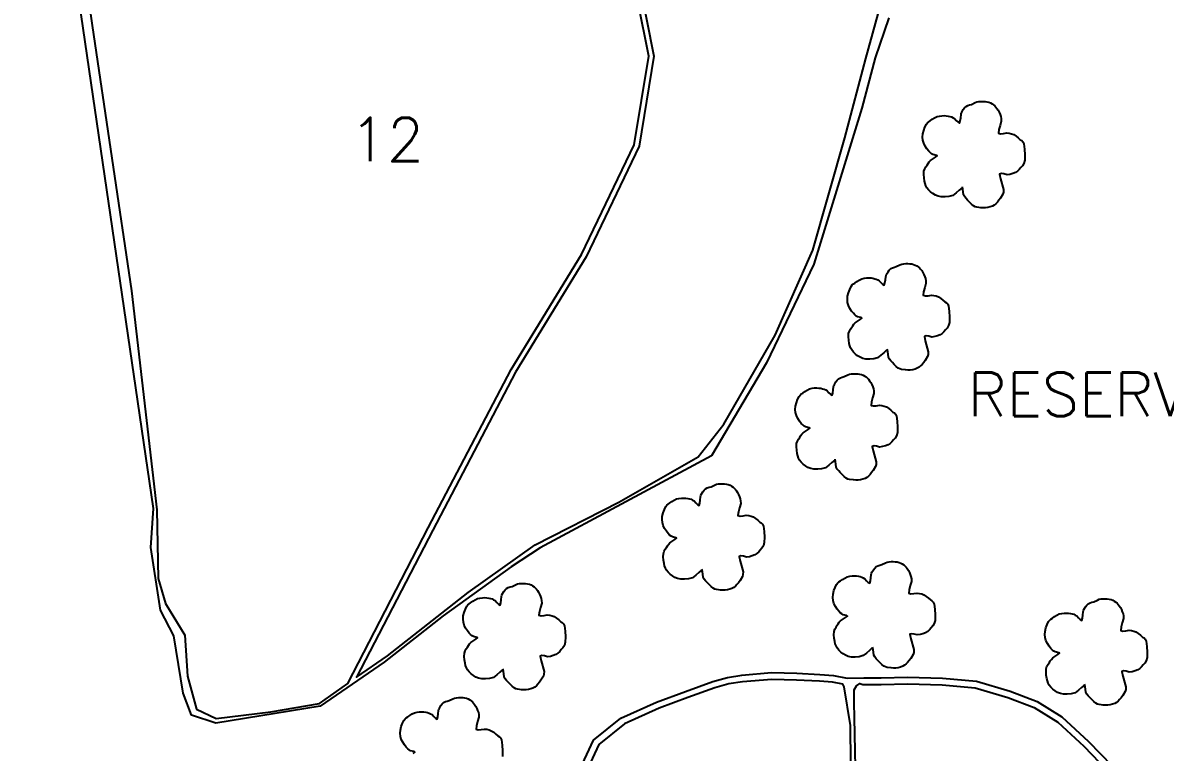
# Model space of a CAD drawing. Header units: feet. Extents: x 755577 to 761517, y 7815288 to 7819488.
# Drawn here: x 756833 to 757517, y 7816992 to 7817429 of the extents above; entities that cross this region are included whole.
import ezdxf
from ezdxf.enums import TextEntityAlignment as Align

# ---------------------------------------------------------------- set-up
doc = ezdxf.new("R2010")
doc.units = ezdxf.units.FT
doc.header["$MEASUREMENT"] = 0
doc.linetypes.add('CONTINUO', pattern=[0])
for name, color, linetype in [('0114000209', 1, 'Continuous'), ('0114000209011', 5, 'Continuous'), ('0114000209012', 5, 'Continuous'), ('0114000209077', 5, 'Continuous'), ('0114000209078', 5, 'Continuous'), ('H-MATO', 94, 'Continuous'), ('TEXTO', 7, 'Continuous')]:
    doc.layers.add(name, color=color, linetype=linetype)
doc.styles.add('Simplex', font='simplex.shx')

msp = doc.modelspace()

# ---------------------------------------------------------------- linework, layer by layer
at = {"layer": '0114000209'}
for points in [[(757351.81, 7817431.89), (757343.67, 7817407.94), (757335.53, 7817377.78), (757306.73, 7817284.26), (757278.36, 7817225.02), (757245.42, 7817169.25), (757142.66, 7817114.23), (757125.24, 7817102.86), (757084.65, 7817073.46), (757049.25, 7817045.68), (757010.85, 7817019.16), (756948.26, 7817009.1), (756933.71, 7817013.82), (756928.6, 7817027), (756923.06, 7817061.43), (756915.07, 7817076.86), (756909.27, 7817114.4), (756910.79, 7817137.74), (756832.54, 7817672.84)], [(757165.26, 7816978.73), (757174.62, 7816998.85), (757191.17, 7817012.08), (757212.5, 7817021.73), (757229.88, 7817028.12), (757246.19, 7817034.04), (757255, 7817036.5), (757263.65, 7817037.76), (757281.5, 7817039.34), (757296.6, 7817038.94), (757310.45, 7817038.29), (757318.63, 7817037.57), (757326.77, 7817036.05), (757336.87, 7817036.18), (757341.06, 7817036.25), (757347.17, 7817036.31), (757362.92, 7817036.59), (757383.96, 7817036.13), (757404.38, 7817034.19), (757424.49, 7817028.34), (757440.61, 7817021.99), (757455.43, 7817012.83), (757471.53, 7816998.13), (757485.61, 7816983.46)]]:
    msp.add_lwpolyline(points, dxfattribs=at)
at = {"layer": '0114000209011', "color": 5}
msp.add_lwpolyline([(757197.6, 7817475.6), (757210.95, 7817408.91), (757202, 7817354.92), (757170.23, 7817288.64), (757127.87, 7817219.58), (757078.31, 7817124.73), (757032.66, 7817036.59), (757051.11, 7817049.5), (757099.49, 7817087.41), (757139.77, 7817116.05), (757189.8, 7817141.59), (757237.43, 7817168.64), (757252.86, 7817188.22), (757283.66, 7817241.69), (757306.27, 7817292.68), (757325.45, 7817359.97), (757337.93, 7817407.48), (757351.15, 7817455.39)], dxfattribs=at)
at = {"layer": '0114000209012', "color": 5}
msp.add_lwpolyline([(756869.31, 7817460.76), (756874.15, 7817427.27), (756897.68, 7817268.31), (756912.88, 7817137.05), (756913.69, 7817095.88), (756918.13, 7817080.75), (756929.67, 7817061.75), (756931.22, 7817037.29), (756936.59, 7817017.4), (756948.52, 7817011.91), (756981.22, 7817015.93), (757010.33, 7817020.95), (757027.37, 7817032.88), (757075.65, 7817126.12), (757125.25, 7817221.06), (757167.59, 7817290.07), (757199.11, 7817355.84), (757207.9, 7817408.86), (757194.72, 7817474.71)], dxfattribs=at)
at = {"layer": '0114000209077'}
msp.add_lwpolyline([(757329.24, 7816962.68), (757328.8, 7817007.71), (757325.03, 7817030.92), (757324.18, 7817032.46), (757318.09, 7817033.6), (757310.18, 7817034.29), (757296.45, 7817034.94), (757281.62, 7817035.34), (757264.12, 7817033.78), (757255.83, 7817032.58), (757247.41, 7817030.23), (757231.25, 7817024.36), (757214.02, 7817018.03), (757193.27, 7817008.65), (757177.85, 7816996.31), (757168.82, 7816976.92)], dxfattribs=at)
at = {"layer": '0114000209078'}
msp.add_lwpolyline([(757332.22, 7816962.75), (757331.15, 7817012.34), (757331.03, 7817021.53), (757331.02, 7817029.04), (757332.41, 7817031.36), (757334.29, 7817032.85), (757336.21, 7817032.17), (757341.12, 7817032.25), (757347.23, 7817032.32), (757362.92, 7817032.59), (757383.73, 7817032.14), (757403.63, 7817030.25), (757423.19, 7817024.55), (757438.81, 7817018.4), (757453.01, 7817009.63), (757468.74, 7816995.26), (757482.7, 7816980.72)], dxfattribs=at)
at = {"layer": 'H-MATO', "linetype": 'CONTINUO'}
for points in [[(757395.69, 7817330.03), (757394.01, 7817328.58), (757392.18, 7817326.93), (757390.18, 7817325.4), (757387.84, 7817324.76), (757385.46, 7817324.5), (757383.18, 7817324.59), (757381.32, 7817324.99), (757379.66, 7817325.65), (757378.18, 7817326.53), (757376.81, 7817327.57), (757375.62, 7817328.74), (757374.64, 7817330.01), (757373.98, 7817331.21), (757373.5, 7817332.52), (757373.18, 7817334), (757372.87, 7817335.95), (757372.72, 7817337.96), (757372.79, 7817339.88), (757373.27, 7817341.3), (757373.94, 7817342.53), (757374.7, 7817343.6), (757375.26, 7817344.58), (757375.91, 7817345.48), (757376.71, 7817346.35), (757379.7, 7817348.29), (757380.74, 7817349.08), (757380.29, 7817349.41), (757378.17, 7817349.9), (757377.35, 7817350.39), (757376.51, 7817351.07), (757375.65, 7817351.99), (757374.56, 7817353.35), (757373.53, 7817354.93), (757372.67, 7817356.68), (757372.21, 7817358.47), (757372.02, 7817360.34), (757372.13, 7817362.26), (757372.68, 7817364.37), (757373.42, 7817366.36), (757374.28, 7817368.08), (757374.93, 7817368.98), (757375.66, 7817369.62), (757376.54, 7817370.16), (757377.78, 7817371.07), (757379.17, 7817371.94), (757380.65, 7817372.67), (757382.12, 7817373.04), (757383.57, 7817373.22), (757384.97, 7817373.25), (757386.21, 7817373.19), (757387.36, 7817373.02), (757388.42, 7817372.76), (757389.36, 7817372.46), (757390.26, 7817372.04), (757391.15, 7817371.5), (757392.23, 7817370.31), (757393.26, 7817369.31), (757394.14, 7817368.83), (757394.58, 7817370.2), (757394.85, 7817372.03), (757395.04, 7817373.93), (757395.23, 7817374.76), (757395.46, 7817375.39), (757396.4, 7817376.94), (757397.15, 7817377.92), (757398.04, 7817378.8), (757399.08, 7817379.29), (757400.21, 7817379.68), (757401.37, 7817380.02), (757403.51, 7817381.04), (757404.61, 7817381.46), (757405.82, 7817381.68), (757407.04, 7817381.79), (757408.27, 7817381.8), (757409.46, 7817381.73), (757410.62, 7817381.57), (757411.72, 7817381.3), (757412.73, 7817380.91), (757413.67, 7817380.41), (757414.53, 7817379.82), (757415.28, 7817379.18), (757415.97, 7817378.44), (757416.61, 7817377.57), (757417.29, 7817376.47), (757417.91, 7817375.26), (757418.44, 7817373.96), (757418.86, 7817372.81), (757419.12, 7817371.5), (757419.15, 7817369.95), (757418.42, 7817367.41), (757417.75, 7817364.9), (757417.49, 7817362.81), (757418.79, 7817362.44), (757420.56, 7817362.57), (757422.5, 7817362.89), (757423.95, 7817362.72), (757425.32, 7817362.41), (757426.64, 7817361.89), (757428.04, 7817360.96), (757429.36, 7817359.89), (757430.54, 7817358.8), (757431.45, 7817358.3), (757432.17, 7817357.57), (757432.71, 7817356.32), (757433.15, 7817353.23), (757433.36, 7817349.79), (757433.3, 7817346.49), (757432.72, 7817344.61), (757431.88, 7817343.19), (757430.88, 7817342.08), (757429.95, 7817340.94), (757428.9, 7817339.96), (757427.68, 7817339.15), (757426.08, 7817338.52), (757424.37, 7817338.07), (757422.64, 7817337.8), (757420.79, 7817338.3), (757419.24, 7817338.57), (757418.21, 7817338.19), (757418.75, 7817335.46), (757420.57, 7817329), (757420.5, 7817327.37), (757420.12, 7817326.12), (757418.72, 7817323.76), (757417.82, 7817322.5), (757416.84, 7817321.35), (757415.94, 7817320.42), (757414.98, 7817319.65), (757413.91, 7817319.02), (757412.6, 7817318.54), (757411.2, 7817318.2), (757409.76, 7817318), (757408.33, 7817317.97), (757406.95, 7817318.07), (757404.57, 7817318.37), (757403.55, 7817318.64), (757402.55, 7817319.13), (757401.34, 7817320.14), (757400.14, 7817321.34), (757399.01, 7817322.6), (757398.05, 7817323.59), (757397.24, 7817324.61), (757396.6, 7817325.74), (757396.23, 7817329.13), (757395.86, 7817330.5)], [(757350.57, 7817232.79), (757348.89, 7817231.34), (757347.06, 7817229.69), (757345.06, 7817228.16), (757342.71, 7817227.52), (757340.34, 7817227.26), (757338.05, 7817227.35), (757336.19, 7817227.75), (757334.54, 7817228.41), (757333.06, 7817229.29), (757331.69, 7817230.33), (757330.5, 7817231.5), (757329.52, 7817232.77), (757328.85, 7817233.97), (757328.38, 7817235.28), (757328.06, 7817236.75), (757327.75, 7817238.71), (757327.6, 7817240.72), (757327.66, 7817242.64), (757328.15, 7817244.06), (757328.82, 7817245.29), (757329.57, 7817246.36), (757330.14, 7817247.33), (757330.79, 7817248.24), (757331.59, 7817249.11), (757334.58, 7817251.05), (757335.62, 7817251.84), (757335.17, 7817252.17), (757333.05, 7817252.66), (757332.23, 7817253.15), (757331.39, 7817253.83), (757330.52, 7817254.75), (757329.44, 7817256.11), (757328.41, 7817257.69), (757327.55, 7817259.44), (757327.08, 7817261.23), (757326.9, 7817263.1), (757327.01, 7817265.02), (757327.55, 7817267.13), (757328.3, 7817269.12), (757329.16, 7817270.84), (757329.81, 7817271.74), (757330.54, 7817272.38), (757331.41, 7817272.92), (757332.66, 7817273.83), (757334.05, 7817274.69), (757335.53, 7817275.43), (757337, 7817275.8), (757338.45, 7817275.98), (757339.85, 7817276.01), (757341.09, 7817275.95), (757342.24, 7817275.78), (757343.3, 7817275.52), (757344.24, 7817275.22), (757345.14, 7817274.8), (757346.03, 7817274.26), (757347.11, 7817273.07), (757348.14, 7817272.07), (757349.02, 7817271.59), (757349.46, 7817272.96), (757349.73, 7817274.79), (757349.92, 7817276.69), (757350.11, 7817277.52), (757350.34, 7817278.15), (757351.28, 7817279.7), (757352.03, 7817280.68), (757352.92, 7817281.56), (757353.96, 7817282.05), (757355.09, 7817282.44), (757356.24, 7817282.78), (757358.39, 7817283.8), (757359.49, 7817284.22), (757360.69, 7817284.44), (757361.92, 7817284.55), (757363.14, 7817284.55), (757364.34, 7817284.49), (757365.5, 7817284.33), (757366.6, 7817284.06), (757367.61, 7817283.67), (757368.55, 7817283.17), (757369.41, 7817282.58), (757370.16, 7817281.94), (757370.85, 7817281.2), (757371.49, 7817280.33), (757372.17, 7817279.23), (757372.79, 7817278.02), (757373.32, 7817276.72), (757373.74, 7817275.57), (757373.99, 7817274.26), (757374.03, 7817272.71), (757373.3, 7817270.17), (757372.63, 7817267.66), (757372.37, 7817265.57), (757373.67, 7817265.2), (757375.43, 7817265.33), (757377.38, 7817265.65), (757378.82, 7817265.48), (757380.2, 7817265.16), (757381.52, 7817264.65), (757382.92, 7817263.72), (757384.24, 7817262.65), (757385.42, 7817261.56), (757386.33, 7817261.06), (757387.05, 7817260.33), (757387.59, 7817259.08), (757388.03, 7817255.99), (757388.24, 7817252.55), (757388.17, 7817249.25), (757387.59, 7817247.37), (757386.76, 7817245.95), (757385.76, 7817244.84), (757384.83, 7817243.7), (757383.78, 7817242.72), (757382.56, 7817241.91), (757380.96, 7817241.28), (757379.25, 7817240.82), (757377.51, 7817240.56), (757375.67, 7817241.06), (757374.12, 7817241.33), (757373.09, 7817240.95), (757373.63, 7817238.22), (757375.45, 7817231.76), (757375.38, 7817230.12), (757375, 7817228.88), (757373.6, 7817226.52), (757372.69, 7817225.26), (757371.71, 7817224.11), (757370.82, 7817223.18), (757369.86, 7817222.41), (757368.79, 7817221.78), (757367.48, 7817221.3), (757366.08, 7817220.96), (757364.64, 7817220.76), (757363.21, 7817220.73), (757361.82, 7817220.82), (757359.44, 7817221.13), (757358.43, 7817221.4), (757357.43, 7817221.89), (757356.22, 7817222.9), (757355.02, 7817224.1), (757353.89, 7817225.36), (757352.93, 7817226.35), (757352.12, 7817227.37), (757351.48, 7817228.5), (757351.11, 7817231.89), (757350.74, 7817233.26)], [(757319.33, 7817166.8), (757317.65, 7817165.36), (757315.82, 7817163.71), (757313.82, 7817162.17), (757311.48, 7817161.53), (757309.1, 7817161.28), (757306.81, 7817161.37), (757304.96, 7817161.77), (757303.3, 7817162.43), (757301.82, 7817163.31), (757300.45, 7817164.34), (757299.26, 7817165.52), (757298.28, 7817166.78), (757297.61, 7817167.99), (757297.14, 7817169.3), (757296.82, 7817170.77), (757296.51, 7817172.72), (757296.36, 7817174.73), (757296.42, 7817176.66), (757296.91, 7817178.08), (757297.58, 7817179.3), (757298.33, 7817180.37), (757298.9, 7817181.35), (757299.55, 7817182.25), (757300.35, 7817183.12), (757303.34, 7817185.06), (757304.38, 7817185.86), (757303.93, 7817186.19), (757301.81, 7817186.68), (757300.99, 7817187.16), (757300.15, 7817187.84), (757299.29, 7817188.76), (757298.2, 7817190.12), (757297.17, 7817191.71), (757296.31, 7817193.45), (757295.85, 7817195.25), (757295.66, 7817197.12), (757295.77, 7817199.04), (757296.32, 7817201.15), (757297.06, 7817203.13), (757297.92, 7817204.85), (757298.57, 7817205.76), (757299.3, 7817206.4), (757300.17, 7817206.94), (757301.42, 7817207.84), (757302.81, 7817208.71), (757304.29, 7817209.45), (757305.76, 7817209.81), (757307.21, 7817210), (757308.61, 7817210.03), (757309.85, 7817209.97), (757311, 7817209.8), (757312.06, 7817209.53), (757313, 7817209.23), (757313.9, 7817208.82), (757314.79, 7817208.27), (757315.87, 7817207.08), (757316.9, 7817206.08), (757317.78, 7817205.6), (757318.22, 7817206.97), (757318.49, 7817208.81), (757318.68, 7817210.7), (757318.87, 7817211.53), (757319.1, 7817212.17), (757320.04, 7817213.72), (757320.79, 7817214.69), (757321.68, 7817215.57), (757322.72, 7817216.07), (757323.85, 7817216.45), (757325.01, 7817216.79), (757327.15, 7817217.81), (757328.25, 7817218.24), (757329.46, 7817218.46), (757330.68, 7817218.56), (757331.91, 7817218.57), (757333.1, 7817218.51), (757334.26, 7817218.34), (757335.36, 7817218.08), (757336.37, 7817217.68), (757337.31, 7817217.18), (757338.17, 7817216.59), (757338.92, 7817215.96), (757339.61, 7817215.21), (757340.25, 7817214.34), (757340.93, 7817213.24), (757341.55, 7817212.03), (757342.08, 7817210.74), (757342.5, 7817209.58), (757342.76, 7817208.28), (757342.79, 7817206.73), (757342.06, 7817204.18), (757341.39, 7817201.67), (757341.13, 7817199.58), (757342.43, 7817199.22), (757344.19, 7817199.34), (757346.14, 7817199.66), (757347.58, 7817199.5), (757348.96, 7817199.18), (757350.28, 7817198.67), (757351.68, 7817197.73), (757353, 7817196.67), (757354.18, 7817195.57), (757355.09, 7817195.07), (757355.81, 7817194.35), (757356.35, 7817193.1), (757356.79, 7817190.01), (757357, 7817186.57), (757356.94, 7817183.26), (757356.36, 7817181.39), (757355.52, 7817179.97), (757354.52, 7817178.86), (757353.59, 7817177.71), (757352.54, 7817176.73), (757351.32, 7817175.92), (757349.72, 7817175.29), (757348.01, 7817174.84), (757346.27, 7817174.58), (757344.43, 7817175.07), (757342.88, 7817175.34), (757341.85, 7817174.97), (757342.39, 7817172.23), (757344.21, 7817165.78), (757344.14, 7817164.14), (757343.76, 7817162.9), (757342.36, 7817160.54), (757341.46, 7817159.28), (757340.48, 7817158.12), (757339.58, 7817157.2), (757338.62, 7817156.42), (757337.55, 7817155.8), (757336.24, 7817155.31), (757334.84, 7817154.97), (757333.4, 7817154.78), (757331.97, 7817154.75), (757330.59, 7817154.84), (757328.21, 7817155.15), (757327.19, 7817155.42), (757326.19, 7817155.9), (757324.98, 7817156.92), (757323.78, 7817158.11), (757322.65, 7817159.38), (757321.69, 7817160.37), (757320.88, 7817161.39), (757320.24, 7817162.52), (757319.87, 7817165.9), (757319.5, 7817167.27)], [(757239.5, 7817100.82), (757237.82, 7817099.37), (757235.99, 7817097.72), (757233.99, 7817096.19), (757231.64, 7817095.55), (757229.27, 7817095.29), (757226.98, 7817095.38), (757225.12, 7817095.78), (757223.47, 7817096.44), (757221.99, 7817097.32), (757220.62, 7817098.36), (757219.43, 7817099.53), (757218.45, 7817100.8), (757217.78, 7817102), (757217.31, 7817103.31), (757216.99, 7817104.79), (757216.68, 7817106.74), (757216.53, 7817108.75), (757216.59, 7817110.67), (757217.08, 7817112.09), (757217.75, 7817113.32), (757218.5, 7817114.39), (757219.07, 7817115.36), (757219.72, 7817116.27), (757220.52, 7817117.14), (757223.51, 7817119.08), (757224.55, 7817119.87), (757224.1, 7817120.2), (757221.98, 7817120.69), (757221.16, 7817121.18), (757220.32, 7817121.86), (757219.45, 7817122.78), (757218.37, 7817124.14), (757217.34, 7817125.72), (757216.48, 7817127.47), (757216.01, 7817129.26), (757215.83, 7817131.13), (757215.94, 7817133.05), (757216.48, 7817135.16), (757217.23, 7817137.15), (757218.09, 7817138.87), (757218.74, 7817139.77), (757219.47, 7817140.41), (757220.34, 7817140.95), (757221.59, 7817141.86), (757222.98, 7817142.72), (757224.46, 7817143.46), (757225.93, 7817143.83), (757227.38, 7817144.01), (757228.78, 7817144.04), (757230.02, 7817143.98), (757231.16, 7817143.81), (757232.23, 7817143.55), (757233.17, 7817143.25), (757234.07, 7817142.83), (757234.96, 7817142.29), (757236.04, 7817141.1), (757237.07, 7817140.1), (757237.95, 7817139.62), (757238.39, 7817140.99), (757238.66, 7817142.82), (757238.85, 7817144.72), (757239.04, 7817145.55), (757239.27, 7817146.18), (757240.21, 7817147.73), (757240.96, 7817148.71), (757241.85, 7817149.59), (757242.89, 7817150.08), (757244.02, 7817150.47), (757245.17, 7817150.81), (757247.32, 7817151.83), (757248.42, 7817152.25), (757249.62, 7817152.47), (757250.85, 7817152.58), (757252.07, 7817152.59), (757253.27, 7817152.52), (757254.43, 7817152.36), (757255.53, 7817152.09), (757256.54, 7817151.7), (757257.48, 7817151.2), (757258.34, 7817150.61), (757259.09, 7817149.97), (757259.78, 7817149.23), (757260.42, 7817148.36), (757261.1, 7817147.26), (757261.72, 7817146.05), (757262.25, 7817144.75), (757262.67, 7817143.6), (757262.92, 7817142.29), (757262.96, 7817140.74), (757262.23, 7817138.2), (757261.56, 7817135.69), (757261.3, 7817133.6), (757262.6, 7817133.23), (757264.36, 7817133.36), (757266.31, 7817133.68), (757267.75, 7817133.51), (757269.13, 7817133.19), (757270.45, 7817132.68), (757271.85, 7817131.75), (757273.17, 7817130.68), (757274.35, 7817129.59), (757275.26, 7817129.09), (757275.98, 7817128.36), (757276.52, 7817127.11), (757276.96, 7817124.02), (757277.17, 7817120.58), (757277.1, 7817117.28), (757276.52, 7817115.4), (757275.69, 7817113.98), (757274.69, 7817112.87), (757273.76, 7817111.73), (757272.71, 7817110.75), (757271.49, 7817109.94), (757269.89, 7817109.31), (757268.18, 7817108.86), (757266.44, 7817108.59), (757264.6, 7817109.09), (757263.05, 7817109.36), (757262.02, 7817108.98), (757262.56, 7817106.25), (757264.38, 7817099.79), (757264.31, 7817098.15), (757263.93, 7817096.91), (757262.53, 7817094.55), (757261.62, 7817093.29), (757260.64, 7817092.14), (757259.75, 7817091.21), (757258.79, 7817090.44), (757257.72, 7817089.81), (757256.41, 7817089.33), (757255.01, 7817088.99), (757253.57, 7817088.79), (757252.14, 7817088.76), (757250.75, 7817088.85), (757248.37, 7817089.16), (757247.36, 7817089.43), (757246.36, 7817089.92), (757245.15, 7817090.93), (757243.95, 7817092.13), (757242.81, 7817093.39), (757241.86, 7817094.38), (757241.05, 7817095.4), (757240.41, 7817096.53), (757240.04, 7817099.92), (757239.67, 7817101.29)], [(757341.86, 7817054.15), (757340.18, 7817052.71), (757338.35, 7817051.06), (757336.35, 7817049.53), (757334, 7817048.89), (757331.63, 7817048.63), (757329.34, 7817048.72), (757327.48, 7817049.12), (757325.83, 7817049.78), (757324.35, 7817050.66), (757322.98, 7817051.7), (757321.79, 7817052.87), (757320.81, 7817054.14), (757320.14, 7817055.34), (757319.67, 7817056.65), (757319.35, 7817058.12), (757319.04, 7817060.08), (757318.89, 7817062.09), (757318.95, 7817064.01), (757319.44, 7817065.43), (757320.11, 7817066.65), (757320.86, 7817067.73), (757321.43, 7817068.7), (757322.08, 7817069.61), (757322.88, 7817070.48), (757325.87, 7817072.42), (757326.91, 7817073.21), (757326.46, 7817073.54), (757324.34, 7817074.03), (757323.52, 7817074.52), (757322.68, 7817075.2), (757321.81, 7817076.12), (757320.73, 7817077.48), (757319.7, 7817079.06), (757318.84, 7817080.81), (757318.37, 7817082.6), (757318.19, 7817084.47), (757318.3, 7817086.39), (757318.84, 7817088.5), (757319.59, 7817090.49), (757320.45, 7817092.2), (757321.1, 7817093.11), (757321.83, 7817093.75), (757322.7, 7817094.29), (757323.95, 7817095.2), (757325.34, 7817096.06), (757326.82, 7817096.8), (757328.29, 7817097.17), (757329.74, 7817097.35), (757331.14, 7817097.38), (757332.38, 7817097.32), (757333.53, 7817097.15), (757334.59, 7817096.89), (757335.53, 7817096.58), (757336.43, 7817096.17), (757337.32, 7817095.63), (757338.4, 7817094.44), (757339.43, 7817093.43), (757340.31, 7817092.95), (757340.75, 7817094.33), (757341.02, 7817096.16), (757341.21, 7817098.06), (757341.4, 7817098.89), (757341.63, 7817099.52), (757342.57, 7817101.07), (757343.32, 7817102.04), (757344.21, 7817102.93), (757345.25, 7817103.42), (757346.38, 7817103.81), (757347.53, 7817104.15), (757349.68, 7817105.17), (757350.78, 7817105.59), (757351.98, 7817105.81), (757353.21, 7817105.92), (757354.43, 7817105.92), (757355.63, 7817105.86), (757356.79, 7817105.7), (757357.89, 7817105.43), (757358.9, 7817105.04), (757359.84, 7817104.54), (757360.7, 7817103.95), (757361.45, 7817103.31), (757362.14, 7817102.57), (757362.78, 7817101.7), (757363.46, 7817100.6), (757364.08, 7817099.38), (757364.61, 7817098.09), (757365.03, 7817096.93), (757365.28, 7817095.63), (757365.32, 7817094.08), (757364.59, 7817091.54), (757363.92, 7817089.03), (757363.66, 7817086.94), (757364.96, 7817086.57), (757366.72, 7817086.7), (757368.67, 7817087.01), (757370.11, 7817086.85), (757371.49, 7817086.53), (757372.81, 7817086.02), (757374.21, 7817085.09), (757375.53, 7817084.02), (757376.71, 7817082.93), (757377.62, 7817082.43), (757378.34, 7817081.7), (757378.88, 7817080.45), (757379.32, 7817077.36), (757379.53, 7817073.92), (757379.46, 7817070.61), (757378.88, 7817068.74), (757378.05, 7817067.32), (757377.05, 7817066.21), (757376.12, 7817065.06), (757375.07, 7817064.08), (757373.85, 7817063.28), (757372.25, 7817062.64), (757370.54, 7817062.19), (757368.8, 7817061.93), (757366.96, 7817062.43), (757365.41, 7817062.7), (757364.38, 7817062.32), (757364.92, 7817059.59), (757366.74, 7817053.13), (757366.67, 7817051.49), (757366.29, 7817050.25), (757364.89, 7817047.89), (757363.98, 7817046.63), (757363, 7817045.48), (757362.11, 7817044.55), (757361.15, 7817043.78), (757360.08, 7817043.15), (757358.77, 7817042.67), (757357.37, 7817042.33), (757355.93, 7817042.13), (757354.5, 7817042.1), (757353.11, 7817042.19), (757350.73, 7817042.5), (757349.72, 7817042.77), (757348.72, 7817043.25), (757347.51, 7817044.27), (757346.31, 7817045.47), (757345.18, 7817046.73), (757344.22, 7817047.72), (757343.41, 7817048.74), (757342.77, 7817049.87), (757342.4, 7817053.25), (757342.03, 7817054.63)], [(757120.19, 7817041.08), (757118.51, 7817039.63), (757116.67, 7817037.98), (757114.67, 7817036.45), (757112.33, 7817035.81), (757109.96, 7817035.55), (757107.67, 7817035.64), (757105.81, 7817036.04), (757104.16, 7817036.7), (757102.68, 7817037.58), (757101.31, 7817038.62), (757100.12, 7817039.79), (757099.14, 7817041.06), (757098.47, 7817042.26), (757098, 7817043.57), (757097.68, 7817045.05), (757097.37, 7817047), (757097.22, 7817049.01), (757097.28, 7817050.93), (757097.77, 7817052.35), (757098.43, 7817053.58), (757099.19, 7817054.65), (757099.76, 7817055.63), (757100.4, 7817056.53), (757101.2, 7817057.4), (757104.2, 7817059.34), (757105.24, 7817060.13), (757104.79, 7817060.46), (757102.67, 7817060.95), (757101.85, 7817061.44), (757101.01, 7817062.12), (757100.14, 7817063.04), (757099.06, 7817064.4), (757098.03, 7817065.98), (757097.16, 7817067.73), (757096.7, 7817069.52), (757096.52, 7817071.39), (757096.63, 7817073.31), (757097.17, 7817075.42), (757097.92, 7817077.41), (757098.78, 7817079.13), (757099.43, 7817080.03), (757100.16, 7817080.67), (757101.03, 7817081.21), (757102.28, 7817082.12), (757103.67, 7817082.99), (757105.14, 7817083.73), (757106.61, 7817084.09), (757108.07, 7817084.27), (757109.46, 7817084.3), (757110.7, 7817084.24), (757111.85, 7817084.08), (757112.92, 7817083.81), (757113.86, 7817083.51), (757114.76, 7817083.09), (757115.65, 7817082.55), (757116.73, 7817081.36), (757117.76, 7817080.36), (757118.64, 7817079.88), (757119.07, 7817081.25), (757119.35, 7817083.08), (757119.54, 7817084.98), (757119.73, 7817085.81), (757119.96, 7817086.44), (757120.9, 7817087.99), (757121.65, 7817088.97), (757122.53, 7817089.85), (757123.58, 7817090.35), (757124.7, 7817090.73), (757125.86, 7817091.07), (757128.01, 7817092.09), (757129.11, 7817092.51), (757130.31, 7817092.73), (757131.54, 7817092.84), (757132.76, 7817092.85), (757133.96, 7817092.78), (757135.11, 7817092.62), (757136.22, 7817092.35), (757137.23, 7817091.96), (757138.17, 7817091.46), (757139.03, 7817090.87), (757139.78, 7817090.23), (757140.47, 7817089.49), (757141.11, 7817088.62), (757141.79, 7817087.52), (757142.41, 7817086.31), (757142.93, 7817085.01), (757143.36, 7817083.86), (757143.61, 7817082.55), (757143.65, 7817081), (757142.91, 7817078.46), (757142.25, 7817075.95), (757141.99, 7817073.86), (757143.29, 7817073.49), (757145.05, 7817073.62), (757147, 7817073.94), (757148.44, 7817073.77), (757149.81, 7817073.46), (757151.14, 7817072.94), (757152.54, 7817072.01), (757153.86, 7817070.95), (757155.04, 7817069.85), (757155.95, 7817069.35), (757156.67, 7817068.62), (757157.21, 7817067.38), (757157.65, 7817064.28), (757157.86, 7817060.84), (757157.79, 7817057.54), (757157.21, 7817055.66), (757156.38, 7817054.24), (757155.38, 7817053.13), (757154.45, 7817051.99), (757153.4, 7817051.01), (757152.18, 7817050.2), (757150.58, 7817049.57), (757148.87, 7817049.12), (757147.13, 7817048.85), (757145.28, 7817049.35), (757143.73, 7817049.62), (757142.71, 7817049.24), (757143.25, 7817046.51), (757145.07, 7817040.05), (757145, 7817038.42), (757144.62, 7817037.17), (757143.21, 7817034.81), (757142.31, 7817033.55), (757141.33, 7817032.4), (757140.44, 7817031.47), (757139.47, 7817030.7), (757138.41, 7817030.07), (757137.1, 7817029.59), (757135.7, 7817029.25), (757134.25, 7817029.05), (757132.83, 7817029.02), (757131.44, 7817029.12), (757129.06, 7817029.43), (757128.05, 7817029.69), (757127.04, 7817030.18), (757125.84, 7817031.19), (757124.64, 7817032.39), (757123.5, 7817033.65), (757122.55, 7817034.64), (757121.74, 7817035.66), (757121.09, 7817036.79), (757120.73, 7817040.18), (757120.36, 7817041.55)], [(757468.99, 7817031.88), (757467.32, 7817030.43), (757465.48, 7817028.79), (757463.48, 7817027.25), (757461.14, 7817026.61), (757458.76, 7817026.35), (757456.48, 7817026.44), (757454.62, 7817026.84), (757452.96, 7817027.51), (757451.49, 7817028.38), (757450.12, 7817029.42), (757448.93, 7817030.59), (757447.95, 7817031.86), (757447.28, 7817033.06), (757446.81, 7817034.38), (757446.49, 7817035.85), (757446.17, 7817037.8), (757446.03, 7817039.81), (757446.09, 7817041.73), (757446.58, 7817043.16), (757447.24, 7817044.38), (757448, 7817045.45), (757448.57, 7817046.43), (757449.21, 7817047.33), (757450.01, 7817048.2), (757453.01, 7817050.14), (757454.04, 7817050.93), (757453.6, 7817051.26), (757451.48, 7817051.75), (757450.66, 7817052.24), (757449.82, 7817052.92), (757448.95, 7817053.84), (757447.87, 7817055.2), (757446.84, 7817056.78), (757445.97, 7817058.53), (757445.51, 7817060.33), (757445.33, 7817062.2), (757445.44, 7817064.11), (757445.98, 7817066.22), (757446.73, 7817068.21), (757447.58, 7817069.93), (757448.24, 7817070.83), (757448.97, 7817071.48), (757449.84, 7817072.01), (757451.09, 7817072.92), (757452.48, 7817073.79), (757453.95, 7817074.53), (757455.42, 7817074.89), (757456.88, 7817075.07), (757458.27, 7817075.1), (757459.51, 7817075.04), (757460.66, 7817074.88), (757461.73, 7817074.61), (757462.67, 7817074.31), (757463.56, 7817073.9), (757464.45, 7817073.35), (757465.54, 7817072.16), (757466.57, 7817071.16), (757467.45, 7817070.68), (757467.88, 7817072.05), (757468.16, 7817073.89), (757468.35, 7817075.78), (757468.53, 7817076.61), (757468.77, 7817077.24), (757469.71, 7817078.79), (757470.46, 7817079.77), (757471.34, 7817080.65), (757472.39, 7817081.15), (757473.51, 7817081.53), (757474.67, 7817081.87), (757476.82, 7817082.89), (757477.92, 7817083.31), (757479.12, 7817083.53), (757480.35, 7817083.64), (757481.57, 7817083.65), (757482.77, 7817083.58), (757483.92, 7817083.42), (757485.03, 7817083.15), (757486.04, 7817082.76), (757486.97, 7817082.26), (757487.83, 7817081.67), (757488.59, 7817081.04), (757489.28, 7817080.29), (757489.92, 7817079.42), (757490.6, 7817078.32), (757491.22, 7817077.11), (757491.74, 7817075.82), (757492.17, 7817074.66), (757492.42, 7817073.36), (757492.46, 7817071.81), (757491.72, 7817069.26), (757491.06, 7817066.75), (757490.8, 7817064.66), (757492.1, 7817064.29), (757493.86, 7817064.42), (757495.8, 7817064.74), (757497.25, 7817064.58), (757498.62, 7817064.26), (757499.95, 7817063.74), (757501.35, 7817062.81), (757502.67, 7817061.75), (757503.85, 7817060.65), (757504.76, 7817060.15), (757505.48, 7817059.43), (757506.01, 7817058.18), (757506.46, 7817055.08), (757506.67, 7817051.65), (757506.6, 7817048.34), (757506.02, 7817046.46), (757505.19, 7817045.04), (757504.19, 7817043.94), (757503.26, 7817042.79), (757502.2, 7817041.81), (757500.98, 7817041), (757499.39, 7817040.37), (757497.67, 7817039.92), (757495.94, 7817039.65), (757494.09, 7817040.15), (757492.54, 7817040.42), (757491.52, 7817040.04), (757492.06, 7817037.31), (757493.88, 7817030.86), (757493.81, 7817029.22), (757493.43, 7817027.97), (757492.02, 7817025.61), (757491.12, 7817024.35), (757490.14, 7817023.2), (757489.24, 7817022.27), (757488.28, 7817021.5), (757487.22, 7817020.87), (757485.91, 7817020.39), (757484.51, 7817020.05), (757483.06, 7817019.85), (757481.64, 7817019.83), (757480.25, 7817019.92), (757477.87, 7817020.23), (757476.86, 7817020.49), (757475.85, 7817020.98), (757474.64, 7817021.99), (757473.44, 7817023.19), (757472.31, 7817024.46), (757471.36, 7817025.44), (757470.55, 7817026.47), (757469.9, 7817027.59), (757469.54, 7817030.98), (757469.17, 7817032.35)], [(757066.5, 7816990.95), (757067.53, 7816991.75), (757067.08, 7816992.07), (757064.97, 7816992.56), (757064.14, 7816993.05), (757063.31, 7816993.73), (757062.44, 7816994.65), (757061.35, 7816996.01), (757060.33, 7816997.6), (757059.46, 7816999.34), (757059, 7817001.14), (757058.82, 7817003.01), (757058.92, 7817004.93), (757059.47, 7817007.03), (757060.22, 7817009.02), (757061.07, 7817010.74), (757061.73, 7817011.64), (757062.46, 7817012.29), (757063.33, 7817012.82), (757064.58, 7817013.73), (757065.97, 7817014.6), (757067.44, 7817015.34), (757068.91, 7817015.7), (757070.36, 7817015.89), (757071.76, 7817015.92), (757073, 7817015.86), (757074.15, 7817015.69), (757075.21, 7817015.42), (757076.16, 7817015.12), (757077.05, 7817014.71), (757077.94, 7817014.16), (757079.03, 7817012.97), (757080.05, 7817011.97), (757080.94, 7817011.49), (757081.37, 7817012.86), (757081.65, 7817014.7), (757081.83, 7817016.59), (757082.02, 7817017.42), (757082.26, 7817018.06), (757083.2, 7817019.61), (757083.95, 7817020.58), (757084.83, 7817021.46), (757085.88, 7817021.96), (757087, 7817022.34), (757088.16, 7817022.68), (757090.3, 7817023.7), (757091.41, 7817024.13), (757092.61, 7817024.35), (757093.83, 7817024.45), (757095.06, 7817024.46), (757096.26, 7817024.39), (757097.41, 7817024.23), (757098.51, 7817023.97), (757099.53, 7817023.57), (757100.46, 7817023.07), (757101.32, 7817022.48), (757102.07, 7817021.85), (757102.76, 7817021.1), (757103.41, 7817020.23), (757104.09, 7817019.13), (757104.7, 7817017.92), (757105.23, 7817016.63), (757105.66, 7817015.47), (757105.91, 7817014.17), (757105.95, 7817012.62), (757105.21, 7817010.07), (757104.55, 7817007.56), (757104.29, 7817005.47), (757105.59, 7817005.11), (757107.35, 7817005.23), (757109.29, 7817005.55), (757110.74, 7817005.39), (757112.11, 7817005.07), (757113.43, 7817004.55), (757114.84, 7817003.62), (757116.16, 7817002.56), (757117.34, 7817001.46), (757118.24, 7817000.96), (757118.96, 7817000.24), (757119.5, 7816998.99), (757119.94, 7816995.9), (757120.16, 7816992.46), (757120.09, 7816989.15)]]:
    msp.add_lwpolyline(points, dxfattribs=at)

# ---------------------------------------------------------------- texts
at = {"layer": 'TEXTO', "linetype": 'Continuous', "style": 'Simplex'}
msp.add_text('12', height=26, dxfattribs=at).set_placement((757028.54, 7817345.97))
msp.add_text('RESERVA', height=26, dxfattribs=at).set_placement((757474.77, 7817206.19), align=Align.MIDDLE_CENTER)

doc.saveas('drawing.dxf')
